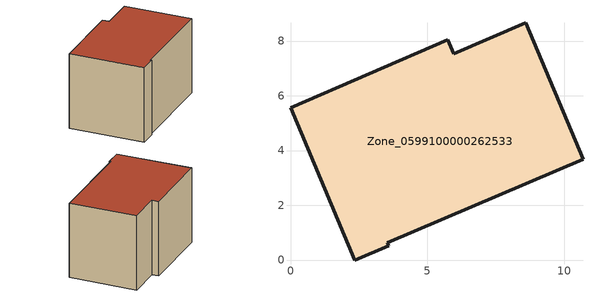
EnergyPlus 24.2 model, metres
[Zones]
Zone_0599100000262533
 floor ground (C_G): 0,5.57 5.75,8.04 5.96,7.54 8.59,8.66 10.69,3.68 3.53,0.63 3.58,0.52 2.34,0 z0
 wall outside (C_F): 2.34,0 3.58,0.52 3.53,0.63 10.69,3.68 8.59,8.66 5.96,7.54 5.75,8.04 0,5.57 2.34,0 z0:6.06
 roof outside (C_R): 5.75,8.04 0,5.57 2.34,0 3.58,0.52 3.53,0.63 10.69,3.68 8.59,8.66 5.96,7.54 z6.06
[BUILDING]
Pand.0599100000262533: North Axis=0; Terrain=City; Loads Convergence Tolerance Value=0.04; Temperature Convergence Tolerance Value=0.4; Solar Distribution=FullExterior; Maximum Number of Warmup Days=25; Minimum Number of Warmup Days=1
[Site:Location]
Rotterdam.The.Hague.AP_ZH_NLD Design_Conditions: Latitude=51.96; Longitude=4.45; Time Zone=1; Elevation=-4.5
[SITE:GROUNDTEMPERATURE:BUILDINGSURFACE]
18, 18, 18, 18, 18, 18, 18, 18, 18, 18, 18, 18
[MATERIAL] Thermal Absorptance=0.9; Solar Absorptance=0.7; Visible Absorptance=0.7
Name | Roughness | Thickness | Conductivity | Density | Specific Heat
G.TC.1946 | MediumSmooth | 0.15 | 1 | 540 | 1210
F.TC.1946 | Rough | 0.3 | 0.857143 | 1920 | 840
R.TC.1946 | MediumRough | 0.2 | 0.909091 | 1500 | 1000
[CONSTRUCTION]
C_G: G.TC.1946
C_F: F.TC.1946
C_R: R.TC.1946
[ZONE]
Zone_0599100000262533: Type=1; Multiplier=1; Ceiling Height=Autocalculate; Volume=Autocalculate; Floor Area=autocalculate; Part of Total Floor Area=Yes
[ZONEINFILTRATION:DESIGNFLOWRATE]
Infil_Zone_0599100000262533: Zone or ZoneList or Space or SpaceList=Zone_0599100000262533; Schedule=AlwaysOn; Design Flow Rate Calculation Method=Flow/Area; Flow Rate per Floor Area=0.003; Constant Term Coefficient=1; Temperature Term Coefficient=0; Velocity Term Coefficient=0; Velocity Squared Term Coefficient=0
[HVACTEMPLATE:ZONE:IDEALLOADSAIRSYSTEM]
Zone_0599100000262533: Maximum Heating Supply Air Temperature=50; Minimum Cooling Supply Air Temperature=13; Maximum Heating Supply Air Humidity Ratio=0.0156; Minimum Cooling Supply Air Humidity Ratio=0.0077; Heating Limit=NoLimit; Cooling Limit=NoLimit; Dehumidification Control Type=ConstantSensibleHeatRatio; Cooling Sensible Heat Ratio=0.7; Dehumidification Setpoint=60; Humidification Control Type=None; Humidification Setpoint=30; Outdoor Air Method=None; Outdoor Air Flow Rate per Person=0.00944; Outdoor Air Flow Rate per Zone Floor Area=0; Outdoor Air Flow Rate per Zone=0; Demand Controlled Ventilation Type=None; Outdoor Air Economizer Type=NoEconomizer; Heat Recovery Type=None; Sensible Heat Recovery Effectiveness=0.7; Latent Heat Recovery Effectiveness=0.65
[ZONECONTROL:THERMOSTAT]
ThermostatControl_Zone_0599100000262533: Zone or ZoneList=Zone_0599100000262533; Control Type Schedule=DualSetpointControlType; Control 1=Thermostat_Zone_0599100000262533; Temperature Difference Between Cutout And Setpoint=0
[THERMOSTATSETPOINT:DUALSETPOINT]
Thermostat_Zone_0599100000262533: Heating Setpoint Temperature Schedule=HeatingSetpoint_Zone_0599100000262533; Cooling Setpoint Temperature Schedule=CoolingSetpoint_Zone_0599100000262533
[SCHEDULE:COMPACT]
HeatingSetpoint_Zone_0599100000262533: Through: 12/31, For: AllDays, Until: 24:00, 21
CoolingSetpoint_Zone_0599100000262533: Through: 12/31, For: AllDays, Until: 24:00, 24
DualSetpointControlType: Through: 12/31, For: AllDays, Until: 24:00, 4
AlwaysOn: Through: 12/31, For: AllDays, Until: 24:00, 1
